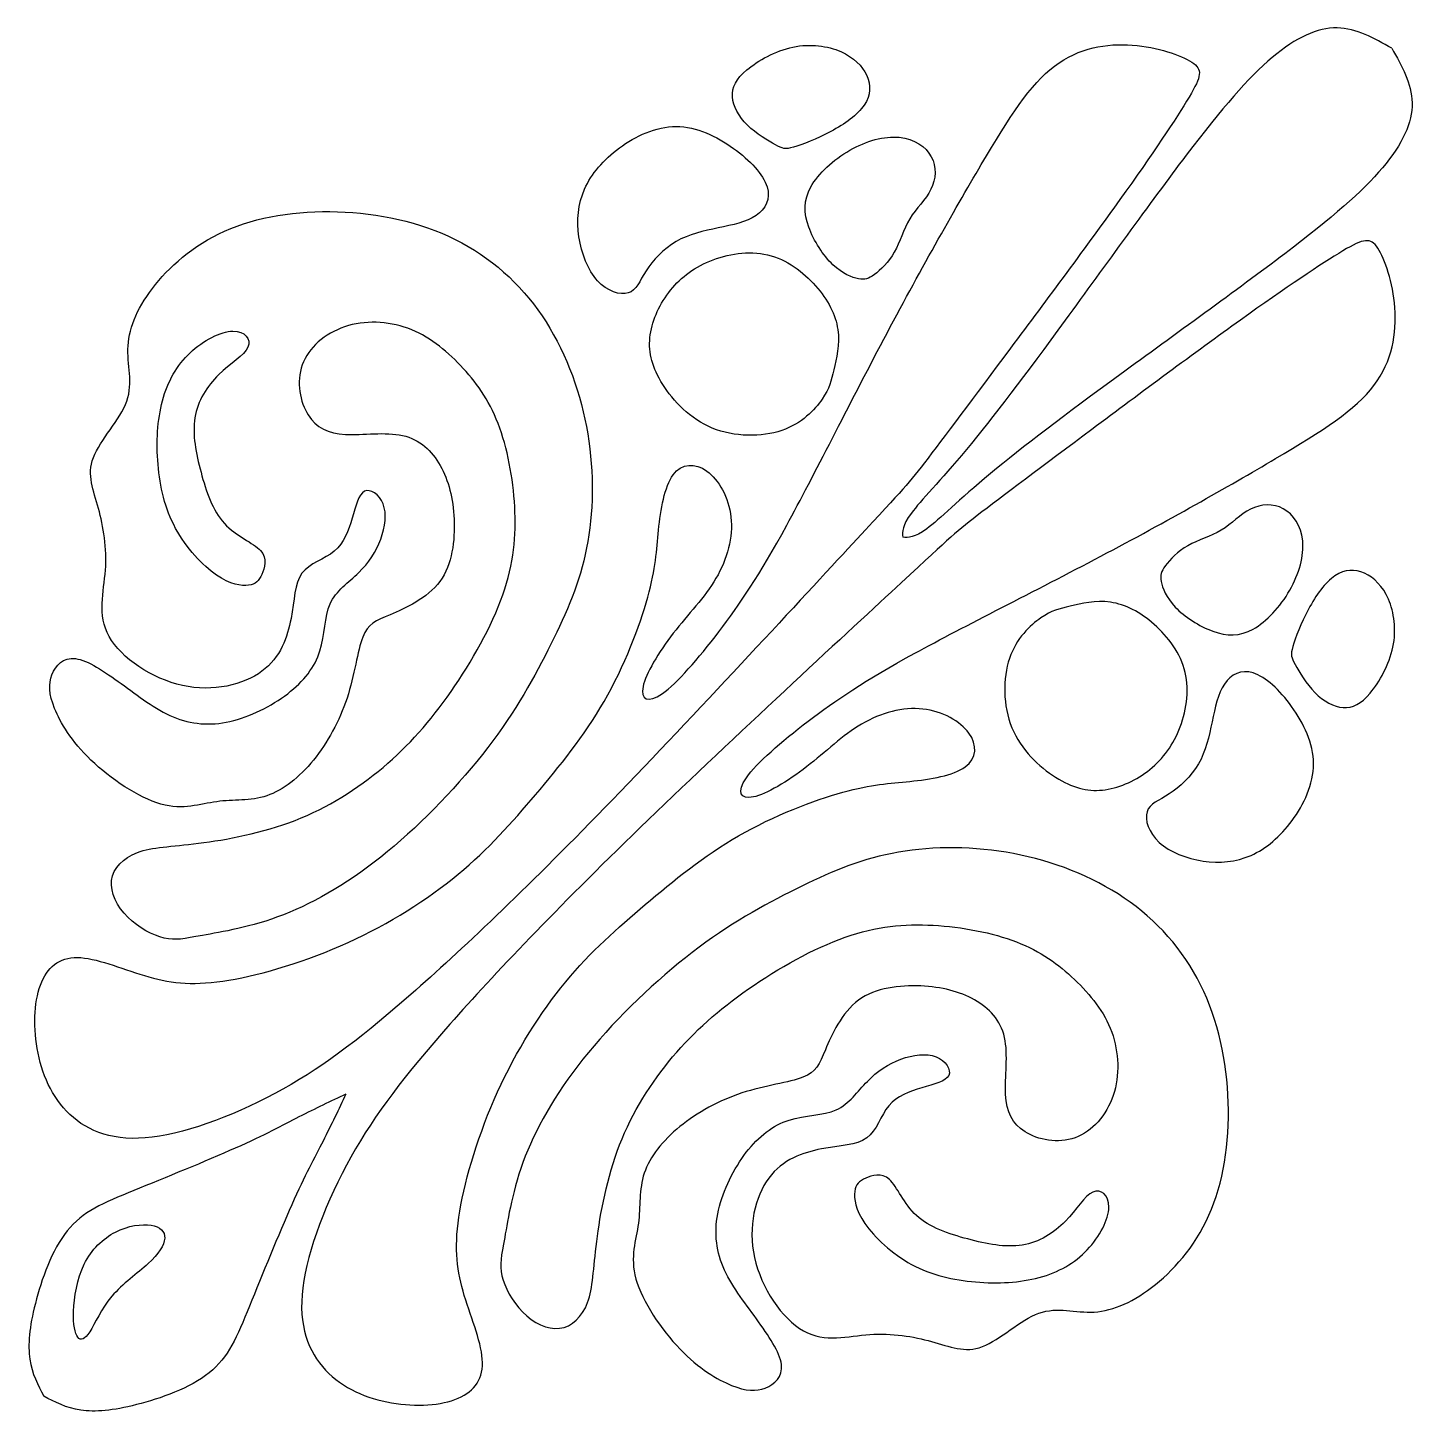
# Model space of a CAD drawing. Header units: millimetres. Extents: x 183 to 445, y 12 to 405.
# Drawn here: x 413.84 to 444.88, y 307.88 to 338.93 of the extents above; entities that cross this region are included whole.
import ezdxf

# ---------------------------------------------------------------- set-up
doc = ezdxf.new("R2010")
doc.units = ezdxf.units.MM
doc.layers.add('Default', color=7, linetype='Continuous')
doc.layers.add('DV1_Layer_1', color=7, linetype='Continuous')

# ---------------------------------------------------------------- blocks, each defined once
blk = doc.blocks.new('SE')
at = {"layer": 'DV1_Layer_1', "color": 7, "linetype": 'Continuous'}
for points, knots in [([(444.417, 338.464), (444.022, 338.69), (443.234, 339.142), (442.272, 338.709), (441.738, 338.259), (441.202, 337.808), (440.614, 337.123), (439.808, 336.065), (439.003, 335.007), (437.981, 333.577), (437.098, 332.369), (436.214, 331.161), (435.469, 330.175), (434.88, 329.466), (434.291, 328.757), (433.858, 328.324), (433.647, 328.043), (433.435, 327.761), (433.445, 327.632), (433.454, 327.502)], [0, 0, 0, 0, 0.125, 0.25, 0.25, 0.25, 0.375, 0.375, 0.375, 0.5, 0.5, 0.5, 0.625, 0.625, 0.625, 0.75, 0.75, 0.75, 1, 1, 1, 1]), ([(433.941, 329.172), (434.354, 329.706), (435.062, 330.656), (435.872, 331.744), (436.683, 332.831), (437.596, 334.057), (438.324, 335.073), (439.051, 336.089), (439.592, 336.894), (439.874, 337.369), (440.157, 337.844), (440.181, 337.988), (439.934, 338.15), (439.688, 338.313), (439.171, 338.493), (438.6, 338.535), (438.029, 338.577), (437.404, 338.481), (436.857, 338.066), (436.31, 337.651), (435.841, 336.918), (435.216, 335.861), (434.592, 334.803), (433.81, 333.42), (433.029, 331.942), (432.247, 330.463), (431.466, 328.889), (430.853, 327.771), (430.24, 326.653), (429.795, 325.992), (429.333, 325.385), (428.87, 324.778), (428.389, 324.225), (428.065, 323.997), (427.74, 323.768), (427.572, 323.864), (427.632, 324.153), (427.692, 324.441), (427.98, 324.922), (428.311, 325.349), (428.641, 325.776), (429.014, 326.148), (429.267, 326.581), (429.519, 327.014), (429.651, 327.507), (429.603, 327.951), (429.555, 328.396), (429.327, 328.793), (429.062, 328.985), (428.798, 329.177), (428.197, 329.153), (428.029, 328.12), (427.98, 327.663), (427.932, 327.206), (427.92, 326.809), (427.74, 326.16), (427.56, 325.511), (427.211, 324.61), (426.76, 323.822), (426.31, 323.035), (425.204, 321.689), (424.17, 320.511), (423.485, 319.946), (422.8, 319.381), (421.946, 318.84), (421.021, 318.419), (420.095, 317.998), (419.097, 317.698), (418.346, 317.572), (417.595, 317.446), (417.09, 317.494), (416.555, 317.644), (416.02, 317.794), (415.455, 318.047), (415.029, 318.077), (414.602, 318.107), (414.313, 317.914), (414.151, 317.536), (413.989, 317.157), (413.953, 316.592), (414.049, 316.039), (414.145, 315.486), (414.374, 314.946), (414.782, 314.561), (415.191, 314.176), (415.78, 313.948), (416.627, 314.05), (417.475, 314.152), (418.581, 314.585), (419.56, 315.132), (420.54, 315.679), (421.393, 316.34), (422.535, 317.349), (423.677, 318.359), (425.108, 319.717), (426.948, 321.618), (428.788, 323.518), (431.037, 325.96), (432.222, 327.24), (433.407, 328.52), (433.527, 328.638), (433.941, 329.172)], [0, 0, 0, 0, 0.027778, 0.027778, 0.027778, 0.055556, 0.055556, 0.055556, 0.083333, 0.083333, 0.083333, 0.111111, 0.111111, 0.111111, 0.138889, 0.138889, 0.138889, 0.166667, 0.166667, 0.166667, 0.194444, 0.194444, 0.194444, 0.222222, 0.222222, 0.222222, 0.25, 0.25, 0.25, 0.277778, 0.277778, 0.277778, 0.305556, 0.305556, 0.305556, 0.333333, 0.333333, 0.333333, 0.361111, 0.361111, 0.361111, 0.388889, 0.388889, 0.388889, 0.416667, 0.416667, 0.416667, 0.444444, 0.444444, 0.444444, 0.472222, 0.5, 0.5, 0.5, 0.527778, 0.527778, 0.527778, 0.555556, 0.555556, 0.555556, 0.583333, 0.611111, 0.611111, 0.611111, 0.638889, 0.638889, 0.638889, 0.666667, 0.666667, 0.666667, 0.694444, 0.694444, 0.694444, 0.722222, 0.722222, 0.722222, 0.75, 0.75, 0.75, 0.777778, 0.777778, 0.777778, 0.805556, 0.805556, 0.805556, 0.833333, 0.833333, 0.833333, 0.861111, 0.861111, 0.861111, 0.888889, 0.888889, 0.888889, 0.916667, 0.916667, 0.916667, 0.944444, 0.944444, 0.944444, 1, 1, 1, 1]), ([(431.004, 336.246), (431.196, 336.3), (431.863, 336.558), (432.445, 336.973), (432.592, 337.192), (432.74, 337.411), (432.743, 337.643), (432.646, 337.856), (432.55, 338.069), (432.355, 338.264), (432.064, 338.39), (431.773, 338.517), (431.385, 338.574), (430.993, 338.491), (430.602, 338.408), (430.205, 338.186), (429.961, 337.98), (429.716, 337.775), (429.623, 337.585), (429.638, 337.375), (429.653, 337.165), (429.776, 336.934), (429.972, 336.74), (430.169, 336.547), (430.439, 336.39), (430.6, 336.302), (430.761, 336.213), (430.812, 336.192), (431.004, 336.246)], [0, 0, 0, 0, 0.090909, 0.181818, 0.181818, 0.181818, 0.272727, 0.272727, 0.272727, 0.363636, 0.363636, 0.363636, 0.454545, 0.454545, 0.454545, 0.545455, 0.545455, 0.545455, 0.636364, 0.636364, 0.636364, 0.727273, 0.727273, 0.727273, 0.818182, 0.818182, 0.818182, 1, 1, 1, 1]), ([(444.417, 338.464), (444.643, 338.07), (444.868, 337.676), (444.873, 337.238), (444.878, 336.801), (444.662, 336.32), (444.211, 335.785), (443.76, 335.25), (443.075, 334.661), (442.017, 333.856), (440.959, 333.051), (439.529, 332.029), (438.321, 331.145), (437.113, 330.262), (436.127, 329.517), (435.418, 328.928), (434.709, 328.339), (434.276, 327.906), (433.995, 327.694), (433.714, 327.483), (433.584, 327.492), (433.454, 327.502)], [0, 0, 0, 0, 0.125, 0.125, 0.125, 0.25, 0.25, 0.25, 0.375, 0.375, 0.375, 0.5, 0.5, 0.5, 0.625, 0.625, 0.625, 0.75, 0.75, 0.75, 1, 1, 1, 1]), ([(427.702, 333.476), (427.854, 333.709), (428.088, 333.967), (428.373, 334.132), (428.659, 334.297), (428.995, 334.369), (429.318, 334.437), (429.641, 334.505), (429.95, 334.568), (430.165, 334.713), (430.379, 334.859), (430.499, 335.087), (430.412, 335.361), (430.325, 335.634), (430.031, 335.952), (429.657, 336.221), (429.283, 336.49), (428.83, 336.709), (428.375, 336.71), (427.92, 336.712), (427.464, 336.495), (427.102, 336.23), (426.74, 335.964), (426.205, 335.333), (426.139, 334.607), (426.195, 334.236), (426.25, 333.865), (426.394, 333.487), (426.612, 333.251), (426.83, 333.015), (427.121, 332.922), (427.301, 332.979), (427.482, 333.036), (427.551, 333.243), (427.702, 333.476)], [0, 0, 0, 0, 0.076923, 0.076923, 0.076923, 0.153846, 0.153846, 0.153846, 0.230769, 0.230769, 0.230769, 0.307692, 0.307692, 0.307692, 0.384615, 0.384615, 0.384615, 0.461538, 0.461538, 0.461538, 0.538462, 0.538462, 0.538462, 0.615385, 0.692308, 0.692308, 0.692308, 0.769231, 0.769231, 0.769231, 0.846154, 0.846154, 0.846154, 1, 1, 1, 1]), ([(432.818, 333.391), (432.95, 333.49), (433.136, 333.664), (433.265, 333.892), (433.394, 334.12), (433.466, 334.402), (433.61, 334.64), (433.755, 334.877), (433.971, 335.069), (434.086, 335.302), (434.202, 335.535), (434.217, 335.808), (433.971, 336.258), (433.71, 336.436), (433.376, 336.469), (433.043, 336.502), (432.637, 336.39), (432.267, 336.179), (431.896, 335.967), (431.223, 335.343), (431.235, 334.766), (431.346, 334.457), (431.457, 334.147), (431.673, 333.817), (431.888, 333.611), (432.103, 333.406), (432.316, 333.324), (432.462, 333.296), (432.607, 333.268), (432.685, 333.291), (432.818, 333.391)], [0, 0, 0, 0, 0.083333, 0.083333, 0.083333, 0.166667, 0.166667, 0.166667, 0.25, 0.25, 0.25, 0.333333, 0.333333, 0.416667, 0.416667, 0.416667, 0.5, 0.5, 0.5, 0.583333, 0.666667, 0.666667, 0.666667, 0.75, 0.75, 0.75, 0.833333, 0.833333, 0.833333, 1, 1, 1, 1]), ([(417.755, 318.577), (418.179, 318.653), (418.845, 318.755), (419.575, 319.04), (420.305, 319.325), (421.098, 319.794), (421.902, 320.454), (422.707, 321.115), (423.524, 321.968), (424.149, 322.785), (424.773, 323.601), (425.206, 324.382), (425.566, 325.103), (425.926, 325.823), (426.214, 326.484), (426.368, 327.262), (426.521, 328.039), (426.539, 328.934), (426.392, 329.82), (426.244, 330.706), (425.932, 331.583), (425.458, 332.328), (424.983, 333.072), (424.347, 333.685), (423.569, 334.102), (422.791, 334.52), (421.872, 334.742), (420.956, 334.793), (420.04, 334.844), (419.128, 334.724), (418.389, 334.423), (417.65, 334.123), (417.086, 333.643), (416.701, 333.168), (416.317, 332.694), (416.113, 332.226), (416.059, 331.367), (416.209, 330.976), (416.059, 330.555), (415.909, 330.135), (415.459, 329.684), (415.309, 329.289), (415.159, 328.895), (415.309, 328.557), (415.537, 327.74), (415.616, 327.259), (415.58, 326.765), (415.544, 326.271), (415.393, 325.764), (415.662, 325.278), (415.932, 324.793), (416.623, 324.329), (417.993, 324.028), (418.671, 324.19), (419.089, 324.499), (419.506, 324.808), (419.662, 325.265), (419.74, 325.679), (419.818, 326.094), (419.818, 326.466), (419.986, 326.694), (420.154, 326.922), (420.491, 327.006), (420.71, 327.19), (420.929, 327.373), (421.031, 327.655), (421.194, 328.202), (421.254, 328.466), (421.386, 328.532), (421.518, 328.598), (421.722, 328.466), (421.806, 328.25), (421.89, 328.033), (421.854, 327.733), (421.752, 327.457), (421.65, 327.181), (421.482, 326.928), (421.257, 326.709), (421.031, 326.49), (420.749, 326.304), (420.617, 326.01), (420.485, 325.715), (420.503, 325.313), (420.389, 324.953), (420.275, 324.592), (420.029, 324.274), (419.665, 323.995), (419.302, 323.715), (418.821, 323.475), (418.371, 323.373), (417.921, 323.271), (417.5, 323.307), (417.098, 323.475), (416.695, 323.643), (416.311, 323.944), (415.933, 324.22), (415.554, 324.496), (415.182, 324.748), (414.909, 324.781), (414.635, 324.814), (414.461, 324.628), (414.38, 324.421), (414.299, 324.214), (414.311, 323.986), (414.44, 323.664), (414.569, 323.343), (414.816, 322.929), (415.254, 322.508), (415.692, 322.088), (416.323, 321.661), (416.824, 321.52), (417.326, 321.379), (417.698, 321.523), (418.074, 321.574), (418.449, 321.625), (418.827, 321.583), (419.566, 321.83), (419.926, 322.118), (420.242, 322.505), (420.557, 322.893), (420.827, 323.379), (421.164, 324.412), (421.23, 324.958), (421.347, 325.262), (421.464, 325.565), (421.632, 325.625), (421.965, 325.766), (422.299, 325.907), (422.797, 326.13), (423.076, 326.511), (423.356, 326.892), (423.416, 327.433), (423.374, 328.376), (423.272, 328.778), (423.085, 329.109), (422.899, 329.439), (422.629, 329.697), (421.854, 329.871), (421.35, 329.787), (420.962, 329.808), (420.575, 329.829), (420.305, 329.955), (420.125, 330.244), (419.944, 330.532), (419.854, 330.982), (419.992, 331.367), (420.13, 331.751), (420.497, 332.069), (420.941, 332.22), (421.386, 332.37), (421.908, 332.352), (422.362, 332.186), (422.815, 332.021), (423.199, 331.709), (423.539, 331.352), (423.878, 330.994), (424.173, 330.592), (424.593, 329.511), (424.719, 328.832), (424.755, 328.184), (424.791, 327.535), (424.737, 326.916), (424.488, 326.211), (424.239, 325.505), (423.794, 324.712), (422.863, 323.373), (422.377, 322.827), (421.23, 321.86), (420.569, 321.439), (419.833, 321.154), (419.098, 320.869), (418.287, 320.719), (417.05, 320.562), (416.623, 320.556), (416.299, 320.436), (415.975, 320.316), (415.752, 320.082), (415.719, 319.809), (415.686, 319.535), (415.842, 319.223), (416.083, 318.983), (416.323, 318.743), (416.647, 318.574), (416.899, 318.514), (417.152, 318.454), (417.332, 318.502), (417.755, 318.577)], [0, 0, 0, 0, 0.014925, 0.014925, 0.014925, 0.029851, 0.029851, 0.029851, 0.044776, 0.044776, 0.044776, 0.059701, 0.059701, 0.059701, 0.074627, 0.074627, 0.074627, 0.089552, 0.089552, 0.089552, 0.104478, 0.104478, 0.104478, 0.119403, 0.119403, 0.119403, 0.134328, 0.134328, 0.134328, 0.149254, 0.149254, 0.149254, 0.164179, 0.164179, 0.164179, 0.179104, 0.179104, 0.19403, 0.19403, 0.19403, 0.208955, 0.208955, 0.208955, 0.223881, 0.223881, 0.238806, 0.238806, 0.238806, 0.253731, 0.253731, 0.253731, 0.268657, 0.268657, 0.283582, 0.283582, 0.283582, 0.298507, 0.298507, 0.298507, 0.313433, 0.313433, 0.313433, 0.328358, 0.328358, 0.328358, 0.343284, 0.343284, 0.358209, 0.358209, 0.358209, 0.373134, 0.373134, 0.373134, 0.38806, 0.38806, 0.38806, 0.402985, 0.402985, 0.402985, 0.41791, 0.41791, 0.41791, 0.432836, 0.432836, 0.432836, 0.447761, 0.447761, 0.447761, 0.462687, 0.462687, 0.462687, 0.477612, 0.477612, 0.477612, 0.492537, 0.492537, 0.492537, 0.507463, 0.507463, 0.507463, 0.522388, 0.522388, 0.522388, 0.537313, 0.537313, 0.537313, 0.552239, 0.552239, 0.552239, 0.567164, 0.567164, 0.567164, 0.58209, 0.58209, 0.58209, 0.597015, 0.597015, 0.61194, 0.61194, 0.61194, 0.626866, 0.626866, 0.641791, 0.641791, 0.641791, 0.656716, 0.656716, 0.656716, 0.671642, 0.671642, 0.671642, 0.686567, 0.686567, 0.701493, 0.701493, 0.701493, 0.716418, 0.716418, 0.731343, 0.731343, 0.731343, 0.746269, 0.746269, 0.746269, 0.761194, 0.761194, 0.761194, 0.776119, 0.776119, 0.776119, 0.791045, 0.791045, 0.791045, 0.80597, 0.80597, 0.80597, 0.820896, 0.820896, 0.835821, 0.835821, 0.835821, 0.850746, 0.850746, 0.850746, 0.865672, 0.865672, 0.880597, 0.880597, 0.895522, 0.895522, 0.895522, 0.910448, 0.910448, 0.925373, 0.925373, 0.925373, 0.940299, 0.940299, 0.940299, 0.955224, 0.955224, 0.955224, 0.970149, 0.970149, 0.970149, 1, 1, 1, 1]), ([(435.125, 327.988), (435.659, 328.402), (436.608, 329.109), (437.696, 329.92), (438.784, 330.731), (440.01, 331.644), (441.025, 332.371), (442.041, 333.099), (442.847, 333.639), (443.321, 333.922), (443.796, 334.204), (443.94, 334.228), (444.103, 333.982), (444.265, 333.736), (444.445, 333.219), (444.487, 332.648), (444.529, 332.077), (444.433, 331.452), (444.019, 330.905), (443.604, 330.358), (442.871, 329.889), (440.755, 328.639), (439.373, 327.858), (437.894, 327.076), (436.416, 326.295), (434.841, 325.514), (433.723, 324.901), (432.605, 324.288), (431.944, 323.843), (431.337, 323.38), (430.73, 322.918), (430.177, 322.437), (429.949, 322.112), (429.721, 321.788), (429.817, 321.619), (430.105, 321.679), (430.394, 321.739), (430.875, 322.028), (431.301, 322.359), (431.728, 322.689), (432.101, 323.062), (432.533, 323.314), (432.966, 323.567), (433.459, 323.699), (433.904, 323.651), (434.348, 323.603), (434.745, 323.374), (434.937, 323.11), (435.13, 322.845), (435.118, 322.545), (434.853, 322.353), (434.589, 322.16), (434.072, 322.076), (433.615, 322.028), (433.158, 321.98), (432.762, 321.968), (432.112, 321.788), (431.463, 321.607), (430.562, 321.259), (429.775, 320.808), (428.988, 320.357), (428.314, 319.804), (427.683, 319.269), (427.052, 318.735), (426.463, 318.218), (425.898, 317.533), (425.333, 316.847), (424.792, 315.994), (424.372, 315.068), (423.951, 314.143), (423.65, 313.145), (423.524, 312.394), (423.398, 311.643), (423.446, 311.138), (423.596, 310.603), (423.747, 310.068), (423.999, 309.503), (424.029, 309.076), (424.059, 308.65), (423.867, 308.361), (423.488, 308.199), (423.11, 308.037), (422.545, 308.001), (421.439, 308.193), (420.898, 308.421), (420.513, 308.83), (420.129, 309.239), (419.9, 309.828), (420.002, 310.675), (420.105, 311.522), (420.537, 312.628), (421.631, 314.587), (422.292, 315.441), (423.302, 316.583), (424.312, 317.725), (425.67, 319.155), (429.47, 322.836), (431.912, 325.085), (433.192, 326.27), (434.473, 327.455), (434.591, 327.575), (435.125, 327.988)], [0, 0, 0, 0, 0.027778, 0.027778, 0.027778, 0.055556, 0.055556, 0.055556, 0.083333, 0.083333, 0.083333, 0.111111, 0.111111, 0.111111, 0.138889, 0.138889, 0.138889, 0.166667, 0.166667, 0.166667, 0.194444, 0.194444, 0.222222, 0.222222, 0.222222, 0.25, 0.25, 0.25, 0.277778, 0.277778, 0.277778, 0.305556, 0.305556, 0.305556, 0.333333, 0.333333, 0.333333, 0.361111, 0.361111, 0.361111, 0.388889, 0.388889, 0.388889, 0.416667, 0.416667, 0.416667, 0.444444, 0.444444, 0.444444, 0.472222, 0.472222, 0.472222, 0.5, 0.5, 0.5, 0.527778, 0.527778, 0.527778, 0.555556, 0.555556, 0.555556, 0.583333, 0.583333, 0.583333, 0.611111, 0.611111, 0.611111, 0.638889, 0.638889, 0.638889, 0.666667, 0.666667, 0.666667, 0.694444, 0.694444, 0.694444, 0.722222, 0.722222, 0.722222, 0.75, 0.75, 0.75, 0.777778, 0.777778, 0.805556, 0.805556, 0.805556, 0.833333, 0.833333, 0.833333, 0.861111, 0.861111, 0.888889, 0.888889, 0.888889, 0.916667, 0.916667, 0.944444, 0.944444, 0.944444, 1, 1, 1, 1]), ([(431.909, 331.257), (431.968, 331.505), (432.046, 331.829), (431.998, 332.159), (431.95, 332.49), (431.776, 332.826), (431.226, 333.448), (430.851, 333.733), (430.424, 333.835), (429.998, 333.937), (429.52, 333.856), (429.13, 333.694), (428.74, 333.532), (428.436, 333.289), (428.207, 332.987), (427.977, 332.685), (427.821, 332.325), (427.786, 331.978), (427.752, 331.631), (427.839, 331.298), (428.073, 330.928), (428.307, 330.559), (428.689, 330.153), (429.184, 329.949), (429.68, 329.745), (430.289, 329.742), (430.74, 329.895), (431.19, 330.048), (431.481, 330.358), (431.647, 330.598), (431.812, 330.838), (431.851, 331.009), (431.909, 331.257)], [0, 0, 0, 0, 0.083333, 0.083333, 0.083333, 0.166667, 0.166667, 0.25, 0.25, 0.25, 0.333333, 0.333333, 0.333333, 0.416667, 0.416667, 0.416667, 0.5, 0.5, 0.5, 0.583333, 0.583333, 0.583333, 0.666667, 0.666667, 0.666667, 0.75, 0.75, 0.75, 0.833333, 0.833333, 0.833333, 1, 1, 1, 1]), ([(419.086, 326.67), (419.152, 326.815), (419.216, 327.026), (419.055, 327.203), (418.895, 327.38), (418.51, 327.524), (417.981, 328.1), (417.836, 328.532), (417.722, 328.958), (417.608, 329.385), (417.524, 329.805), (417.586, 330.181), (417.648, 330.558), (417.856, 330.89), (418.117, 331.146), (418.379, 331.401), (418.693, 331.579), (418.775, 331.761), (418.857, 331.943), (418.707, 332.129), (418.437, 332.123), (418.167, 332.117), (417.776, 331.919), (417.478, 331.638), (417.181, 331.358), (416.976, 330.994), (416.859, 330.563), (416.743, 330.131), (416.716, 329.631), (416.758, 329.134), (416.801, 328.638), (416.913, 328.143), (417.153, 327.701), (417.392, 327.259), (417.758, 326.868), (418.068, 326.655), (418.377, 326.442), (418.629, 326.406), (418.79, 326.427), (418.951, 326.448), (419.02, 326.526), (419.086, 326.67)], [0, 0, 0, 0, 0.066667, 0.066667, 0.066667, 0.133333, 0.133333, 0.2, 0.2, 0.2, 0.266667, 0.266667, 0.266667, 0.333333, 0.333333, 0.333333, 0.4, 0.4, 0.4, 0.466667, 0.466667, 0.466667, 0.533333, 0.533333, 0.533333, 0.6, 0.6, 0.6, 0.666667, 0.666667, 0.666667, 0.733333, 0.733333, 0.733333, 0.8, 0.8, 0.8, 0.866667, 0.866667, 0.866667, 1, 1, 1, 1]), ([(439.343, 326.865), (439.442, 326.997), (439.616, 327.184), (439.844, 327.313), (440.073, 327.442), (440.355, 327.514), (440.592, 327.658), (440.829, 327.802), (441.021, 328.018), (441.254, 328.134), (441.487, 328.25), (441.76, 328.265), (441.985, 328.141), (442.211, 328.018), (442.388, 327.757), (442.454, 327.091), (442.343, 326.685), (442.131, 326.314), (441.919, 325.943), (441.607, 325.607), (441.307, 325.442), (441.006, 325.277), (440.718, 325.283), (440.409, 325.394), (440.1, 325.505), (439.769, 325.721), (439.564, 325.936), (439.358, 326.151), (439.277, 326.364), (439.248, 326.509), (439.22, 326.655), (439.244, 326.733), (439.343, 326.865)], [0, 0, 0, 0, 0.083333, 0.083333, 0.083333, 0.166667, 0.166667, 0.166667, 0.25, 0.25, 0.25, 0.333333, 0.333333, 0.333333, 0.416667, 0.416667, 0.5, 0.5, 0.5, 0.583333, 0.583333, 0.583333, 0.666667, 0.666667, 0.666667, 0.75, 0.75, 0.75, 0.833333, 0.833333, 0.833333, 1, 1, 1, 1]), ([(442.199, 325.052), (442.253, 325.244), (442.382, 325.577), (442.55, 325.889), (442.718, 326.202), (442.925, 326.493), (443.364, 326.787), (443.595, 326.79), (443.808, 326.694), (444.021, 326.598), (444.217, 326.403), (444.343, 326.112), (444.469, 325.82), (444.526, 325.433), (444.443, 325.041), (444.361, 324.649), (444.138, 324.253), (443.933, 324.008), (443.727, 323.763), (443.538, 323.67), (443.118, 323.7), (442.886, 323.823), (442.693, 324.02), (442.499, 324.217), (442.343, 324.487), (442.254, 324.648), (442.166, 324.808), (442.145, 324.859), (442.199, 325.052)], [0, 0, 0, 0, 0.090909, 0.090909, 0.090909, 0.181818, 0.181818, 0.272727, 0.272727, 0.272727, 0.363636, 0.363636, 0.363636, 0.454545, 0.454545, 0.454545, 0.545455, 0.545455, 0.545455, 0.636364, 0.636364, 0.727273, 0.727273, 0.727273, 0.818182, 0.818182, 0.818182, 1, 1, 1, 1]), ([(437.209, 325.957), (437.457, 326.016), (437.781, 326.094), (438.112, 326.046), (438.442, 325.997), (438.778, 325.823), (439.089, 325.549), (439.4, 325.274), (439.685, 324.898), (439.787, 324.472), (439.889, 324.046), (439.808, 323.568), (439.646, 323.178), (439.484, 322.788), (439.241, 322.484), (438.939, 322.254), (438.637, 322.025), (438.277, 321.869), (437.93, 321.834), (437.583, 321.799), (437.25, 321.887), (436.881, 322.121), (436.511, 322.355), (436.106, 322.736), (435.902, 323.232), (435.697, 323.727), (435.694, 324.337), (435.848, 324.787), (436.001, 325.238), (436.31, 325.529), (436.55, 325.694), (436.791, 325.859), (436.962, 325.898), (437.209, 325.957)], [0, 0, 0, 0, 0.083333, 0.083333, 0.083333, 0.166667, 0.166667, 0.166667, 0.25, 0.25, 0.25, 0.333333, 0.333333, 0.333333, 0.416667, 0.416667, 0.416667, 0.5, 0.5, 0.5, 0.583333, 0.583333, 0.583333, 0.666667, 0.666667, 0.666667, 0.75, 0.75, 0.75, 0.833333, 0.833333, 0.833333, 1, 1, 1, 1]), ([(439.429, 321.75), (439.661, 321.902), (439.919, 322.136), (440.085, 322.421), (440.25, 322.706), (440.322, 323.043), (440.457, 323.688), (440.52, 323.998), (440.666, 324.212), (440.811, 324.427), (441.039, 324.547), (441.313, 324.46), (441.586, 324.373), (441.904, 324.079), (442.173, 323.705), (442.442, 323.331), (442.661, 322.878), (442.663, 322.423), (442.664, 321.968), (442.448, 321.511), (442.182, 321.15), (441.916, 320.787), (441.601, 320.52), (441.262, 320.37), (440.922, 320.22), (440.559, 320.187), (440.188, 320.242), (439.817, 320.298), (439.439, 320.442), (439.203, 320.66), (438.967, 320.878), (438.874, 321.169), (438.931, 321.349), (438.988, 321.529), (439.196, 321.598), (439.429, 321.75)], [0, 0, 0, 0, 0.076923, 0.076923, 0.076923, 0.153846, 0.153846, 0.230769, 0.230769, 0.230769, 0.307692, 0.307692, 0.307692, 0.384615, 0.384615, 0.384615, 0.461538, 0.461538, 0.461538, 0.538462, 0.538462, 0.538462, 0.615385, 0.615385, 0.615385, 0.692308, 0.692308, 0.692308, 0.769231, 0.769231, 0.769231, 0.846154, 0.846154, 0.846154, 1, 1, 1, 1]), ([(424.53, 311.803), (424.605, 312.226), (424.707, 312.893), (424.992, 313.623), (425.278, 314.352), (426.214, 315.938), (427.92, 317.571), (428.737, 318.196), (429.554, 318.821), (430.334, 319.253), (431.055, 319.613), (431.776, 319.974), (432.436, 320.262), (433.214, 320.415), (433.992, 320.568), (434.887, 320.586), (435.773, 320.439), (436.658, 320.292), (437.535, 319.98), (438.28, 319.505), (439.024, 319.031), (439.637, 318.394), (440.055, 317.617), (440.472, 316.839), (440.694, 315.92), (440.745, 315.004), (440.796, 314.088), (440.676, 313.175), (440.376, 312.437), (440.076, 311.698), (439.595, 311.133), (439.121, 310.749), (438.646, 310.365), (438.178, 310.161), (437.748, 310.133), (437.319, 310.107), (436.929, 310.257), (436.508, 310.107), (436.087, 309.957), (435.636, 309.507), (435.242, 309.357), (434.847, 309.207), (434.51, 309.356), (434.101, 309.471), (433.692, 309.585), (433.211, 309.664), (432.717, 309.628), (432.223, 309.592), (431.716, 309.44), (431.23, 309.71), (430.745, 309.98), (430.281, 310.671), (430.131, 311.356), (429.98, 312.04), (430.142, 312.719), (430.451, 313.136), (430.761, 313.554), (431.217, 313.71), (431.632, 313.788), (432.046, 313.866), (432.418, 313.866), (432.875, 314.202), (432.959, 314.539), (433.142, 314.758), (433.325, 314.977), (433.608, 315.079), (433.881, 315.16), (434.154, 315.241), (434.418, 315.301), (434.484, 315.433), (434.55, 315.566), (434.418, 315.77), (434.202, 315.854), (433.986, 315.938), (433.686, 315.902), (433.133, 315.698), (432.881, 315.53), (432.661, 315.304), (432.442, 315.079), (432.256, 314.797), (431.962, 314.665), (431.668, 314.533), (431.265, 314.551), (430.905, 314.437), (430.545, 314.322), (430.226, 314.076), (429.947, 313.713), (429.668, 313.349), (429.427, 312.869), (429.325, 312.419), (429.223, 311.968), (429.259, 311.548), (429.427, 311.145), (429.596, 310.743), (429.896, 310.359), (430.172, 309.98), (430.449, 309.602), (430.701, 309.229), (430.767, 308.683), (430.581, 308.509), (430.373, 308.428), (430.166, 308.347), (429.938, 308.359), (429.617, 308.488), (429.295, 308.617), (428.881, 308.863), (428.461, 309.302), (428.04, 309.74), (427.614, 310.371), (427.473, 310.872), (427.332, 311.374), (427.476, 311.746), (427.527, 312.121), (427.578, 312.497), (427.536, 312.875), (427.659, 313.245), (427.782, 313.614), (428.07, 313.974), (428.458, 314.289), (428.845, 314.605), (429.331, 314.875), (429.848, 315.043), (430.364, 315.211), (430.911, 315.277), (431.214, 315.394), (431.517, 315.511), (431.578, 315.68), (431.719, 316.013), (431.86, 316.346), (432.082, 316.845), (432.463, 317.124), (432.845, 317.403), (433.385, 317.463), (433.857, 317.442), (434.328, 317.421), (434.73, 317.319), (435.061, 317.133), (435.391, 316.947), (435.649, 316.677), (435.736, 316.289), (435.824, 315.902), (435.739, 315.397), (435.761, 315.01), (435.782, 314.623), (435.907, 314.352), (436.196, 314.172), (436.484, 313.992), (436.935, 313.902), (437.319, 314.04), (437.703, 314.178), (438.022, 314.545), (438.172, 314.989), (438.322, 315.433), (438.304, 315.956), (438.139, 316.409), (437.974, 316.863), (437.661, 317.247), (437.304, 317.586), (436.947, 317.926), (436.544, 318.22), (436.004, 318.43), (435.463, 318.64), (434.785, 318.767), (434.136, 318.803), (433.487, 318.839), (432.869, 318.785), (432.163, 318.535), (431.457, 318.286), (430.665, 317.842), (429.995, 317.376), (429.325, 316.911), (428.779, 316.425), (427.812, 315.277), (427.391, 314.617), (427.106, 313.881), (426.821, 313.145), (426.671, 312.334), (426.515, 311.097), (426.509, 310.671), (426.389, 310.347), (426.268, 310.022), (426.034, 309.8), (425.488, 309.734), (425.175, 309.89), (424.935, 310.13), (424.695, 310.371), (424.527, 310.695), (424.467, 310.947), (424.407, 311.199), (424.455, 311.38), (424.53, 311.803)], [0, 0, 0, 0, 0.014925, 0.014925, 0.014925, 0.029851, 0.044776, 0.044776, 0.044776, 0.059701, 0.059701, 0.059701, 0.074627, 0.074627, 0.074627, 0.089552, 0.089552, 0.089552, 0.104478, 0.104478, 0.104478, 0.119403, 0.119403, 0.119403, 0.134328, 0.134328, 0.134328, 0.149254, 0.149254, 0.149254, 0.164179, 0.164179, 0.164179, 0.179104, 0.179104, 0.179104, 0.19403, 0.19403, 0.19403, 0.208955, 0.208955, 0.208955, 0.223881, 0.223881, 0.223881, 0.238806, 0.238806, 0.238806, 0.253731, 0.253731, 0.253731, 0.268657, 0.268657, 0.268657, 0.283582, 0.283582, 0.283582, 0.298507, 0.298507, 0.298507, 0.313433, 0.313433, 0.328358, 0.328358, 0.328358, 0.343284, 0.343284, 0.343284, 0.358209, 0.358209, 0.358209, 0.373134, 0.373134, 0.373134, 0.38806, 0.38806, 0.402985, 0.402985, 0.402985, 0.41791, 0.41791, 0.41791, 0.432836, 0.432836, 0.432836, 0.447761, 0.447761, 0.447761, 0.462687, 0.462687, 0.462687, 0.477612, 0.477612, 0.477612, 0.492537, 0.492537, 0.492537, 0.507463, 0.507463, 0.522388, 0.522388, 0.522388, 0.537313, 0.537313, 0.537313, 0.552239, 0.552239, 0.552239, 0.567164, 0.567164, 0.567164, 0.58209, 0.58209, 0.58209, 0.597015, 0.597015, 0.597015, 0.61194, 0.61194, 0.61194, 0.626866, 0.626866, 0.626866, 0.641791, 0.641791, 0.641791, 0.656716, 0.656716, 0.656716, 0.671642, 0.671642, 0.671642, 0.686567, 0.686567, 0.686567, 0.701493, 0.701493, 0.701493, 0.716418, 0.716418, 0.716418, 0.731343, 0.731343, 0.731343, 0.746269, 0.746269, 0.746269, 0.761194, 0.761194, 0.761194, 0.776119, 0.776119, 0.776119, 0.791045, 0.791045, 0.791045, 0.80597, 0.80597, 0.80597, 0.820896, 0.820896, 0.820896, 0.835821, 0.835821, 0.835821, 0.850746, 0.850746, 0.850746, 0.865672, 0.865672, 0.865672, 0.880597, 0.880597, 0.895522, 0.895522, 0.895522, 0.910448, 0.910448, 0.925373, 0.925373, 0.925373, 0.940299, 0.940299, 0.955224, 0.955224, 0.955224, 0.970149, 0.970149, 0.970149, 1, 1, 1, 1]), ([(420.971, 315.019), (420.629, 314.857), (420.287, 314.695), (419.917, 314.506), (419.548, 314.316), (419.152, 314.1), (418.491, 313.806), (417.83, 313.512), (416.905, 313.139), (415.524, 312.575), (415.068, 312.382), (414.723, 311.953), (414.377, 311.524), (414.143, 310.857), (414.008, 310.326), (413.873, 309.794), (413.837, 309.398), (413.885, 309.073), (413.933, 308.749), (414.065, 308.497), (414.197, 308.245)], [0, 0, 0, 0, 0.125, 0.125, 0.125, 0.25, 0.25, 0.25, 0.375, 0.375, 0.5, 0.5, 0.5, 0.625, 0.625, 0.625, 0.75, 0.75, 0.75, 1, 1, 1, 1]), ([(420.971, 315.019), (420.809, 314.677), (420.647, 314.334), (420.458, 313.965), (420.269, 313.596), (420.052, 313.199), (419.758, 312.539), (419.464, 311.878), (419.092, 310.953), (418.809, 310.263), (418.527, 309.572), (418.335, 309.115), (417.906, 308.77), (417.476, 308.425), (416.809, 308.191), (416.278, 308.056), (415.746, 307.92), (415.35, 307.884), (415.026, 307.932), (414.702, 307.98), (414.449, 308.113), (414.197, 308.245)], [0, 0, 0, 0, 0.125, 0.125, 0.125, 0.25, 0.25, 0.25, 0.375, 0.375, 0.375, 0.5, 0.5, 0.5, 0.625, 0.625, 0.625, 0.75, 0.75, 0.75, 1, 1, 1, 1]), ([(432.623, 313.134), (432.767, 313.2), (432.978, 313.264), (433.155, 313.103), (433.333, 312.943), (433.476, 312.557), (433.764, 312.293), (434.052, 312.028), (434.484, 311.884), (435.337, 311.656), (435.757, 311.572), (436.134, 311.634), (436.51, 311.696), (436.843, 311.904), (437.098, 312.165), (437.353, 312.426), (437.531, 312.741), (437.713, 312.823), (437.895, 312.905), (438.082, 312.755), (438.076, 312.485), (438.07, 312.214), (437.871, 311.824), (437.591, 311.526), (437.31, 311.228), (436.947, 311.023), (436.515, 310.907), (436.083, 310.791), (435.584, 310.763), (435.087, 310.806), (434.59, 310.848), (434.096, 310.961), (433.653, 311.2), (433.211, 311.44), (432.821, 311.806), (432.394, 312.425), (432.358, 312.677), (432.379, 312.837), (432.4, 312.998), (432.478, 313.067), (432.623, 313.134)], [0, 0, 0, 0, 0.066667, 0.066667, 0.066667, 0.133333, 0.133333, 0.133333, 0.2, 0.2, 0.266667, 0.266667, 0.266667, 0.333333, 0.333333, 0.333333, 0.4, 0.4, 0.4, 0.466667, 0.466667, 0.466667, 0.533333, 0.533333, 0.533333, 0.6, 0.6, 0.6, 0.666667, 0.666667, 0.666667, 0.733333, 0.733333, 0.733333, 0.8, 0.8, 0.866667, 0.866667, 0.866667, 1, 1, 1, 1]), ([(415.23, 309.692), (415.344, 309.872), (415.482, 310.203), (415.722, 310.485), (415.963, 310.767), (416.305, 311.001), (416.773, 311.434), (416.899, 311.632), (416.908, 311.785), (416.917, 311.938), (416.809, 312.046), (416.602, 312.079), (416.395, 312.112), (416.089, 312.07), (415.806, 311.926), (415.524, 311.782), (415.266, 311.536), (415.104, 311.206), (414.942, 310.875), (414.876, 310.461), (414.864, 310.154), (414.852, 309.848), (414.894, 309.65), (414.96, 309.566), (415.026, 309.482), (415.116, 309.512), (415.23, 309.692)], [0, 0, 0, 0, 0.1, 0.1, 0.1, 0.2, 0.2, 0.3, 0.3, 0.3, 0.4, 0.4, 0.4, 0.5, 0.5, 0.5, 0.6, 0.6, 0.6, 0.7, 0.7, 0.7, 0.8, 0.8, 0.8, 1, 1, 1, 1])]:
    blk.add_open_spline(points, degree=3, knots=knots, dxfattribs=at)

msp = doc.modelspace()

# ---------------------------------------------------------------- block references
at = {"layer": 'Default'}
msp.add_blockref('SE', (0, 0), dxfattribs=at)

doc.saveas('drawing.dxf')
